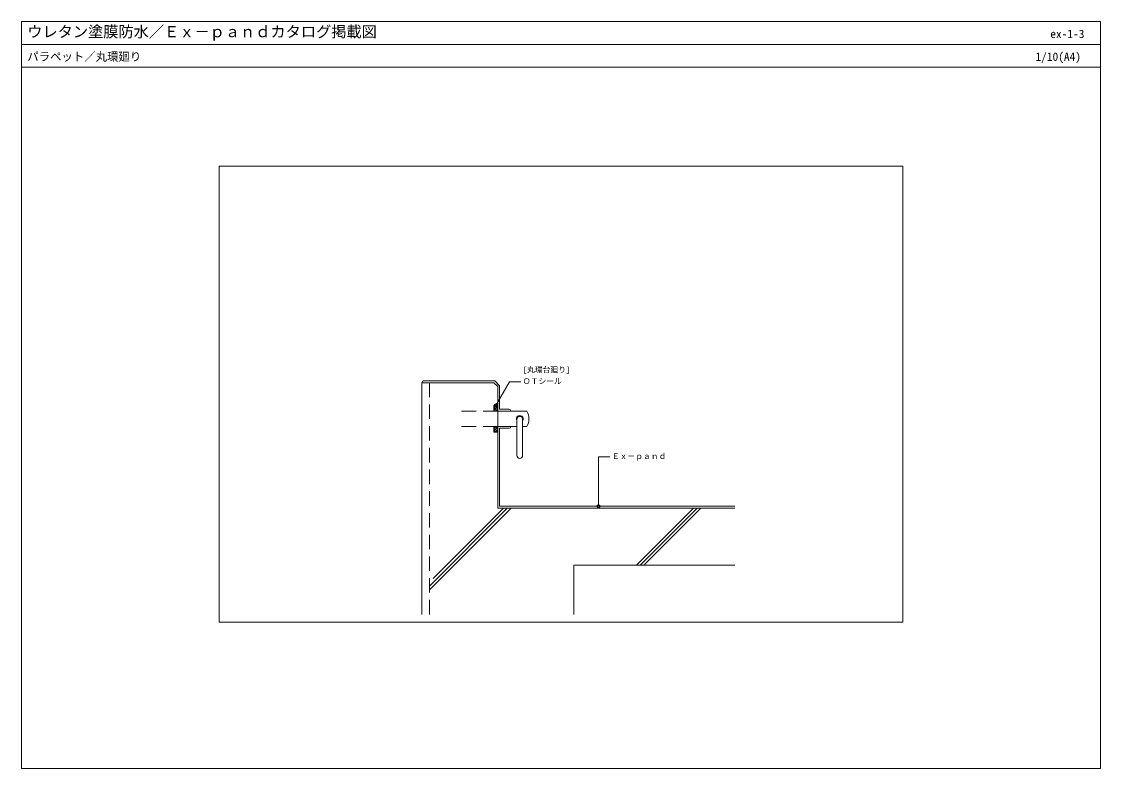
# Model space of a CAD drawing. Units: millimetres, scale not verified. Extents: x -1420 to 1420, y -983 to 983.
import ezdxf
from ezdxf.enums import TextEntityAlignment as Align

# ---------------------------------------------------------------- set-up
doc = ezdxf.new("R2010")
doc.units = ezdxf.units.MM
doc.header["$LTSCALE"] = 3
doc.linetypes.add('USER1', pattern=[19.05, 12.7, -6.35])
for name, color, linetype, lineweight in [('0-0_0', 7, 'Continuous', 18), ('0-1_WAKU', 7, 'Continuous', 18), ('0-3_KANAMONO', 4, 'Continuous', 18), ('0-4_KUTAI', 3, 'Continuous', 18), ('0-5_BOUSUI', 1, 'Continuous', 18), ('0-6_HATCH', 9, 'Continuous', 18), ('0-7_MOJI', 7, 'Continuous', 18)]:
    doc.layers.add(name, color=color, linetype=linetype, lineweight=lineweight)
doc.styles.add('ＭＳ ゴシック', font='')
doc.styles.get('ＭＳ ゴシック').set_extended_font_data('MS Gothic')

msp = doc.modelspace()

# ---------------------------------------------------------------- linework, layer by layer
at = {"layer": '0-0_0'}
msp.add_line((-1420.02, 922.65), (1419.98, 922.65), dxfattribs=at)
msp.add_lwpolyline([(-900.02, -597.712), (899.98, -597.712), (899.98, 602.288), (-900.02, 602.288)], close=True, dxfattribs=at)
at = {"layer": '0-1_WAKU'}
for points in [[(-1420.02, -982.712), (1419.98, -982.712), (1419.98, 982.65), (-1420.02, 982.65)], [(1419.98, 862.65), (-1420.02, 862.65), (-1420.02, 982.65), (1419.98, 982.65)]]:
    msp.add_lwpolyline(points, close=True, dxfattribs=at)
at = {"layer": '0-3_KANAMONO', "linetype": 'USER1'}
for p, q in [((-166.555, -42.712), (-264.394, -42.712)), ((-166.555, -82.712), (-264.394, -82.712))]:
    msp.add_line(p, q, dxfattribs=at)
at = {"layer": '0-3_KANAMONO'}
for p, q in [((-166.555, -42.712), (-89.914, -42.712)), ((-166.555, -82.712), (-116.155, -82.712)), ((-116.155, -63.912), (-116.155, -159.112)), ((-100.955, -159.112), (-100.955, -63.912)), ((-100.955, -82.712), (-89.914, -82.712))]:
    msp.add_line(p, q, dxfattribs=at)
for centre, radius, start, end in [((-108.555, -62.712), 8.8, 329.72736, 210.27264), ((-108.555, -63.912), 7.6, 0, 180), ((-124.555, -62.712), 40, 330, 30), ((-108.555, -159.112), 7.6, 180, 0)]:
    msp.add_arc(centre, radius, start, end, dxfattribs=at)
at = {"layer": '0-4_KUTAI', "linetype": 'USER1'}
msp.add_line((-346.555, 32.288), (-346.555, -577.712), dxfattribs=at)
at = {"layer": '0-4_KUTAI'}
for points in [[(457.48, -297.712), (-166.555, -297.712), (-166.555, -97.712), (-176.555, -97.712), (-176.555, -82.712), (-166.555, -82.712), (-166.555, -42.712), (-176.555, -42.712), (-176.555, -27.712), (-166.555, -27.712), (-166.555, 22.288), (-176.555, 32.288), (-366.555, 32.288), (-366.555, -577.712)], [(33.445, -577.712), (33.445, -447.712), (457.48, -447.712)]]:
    msp.add_lwpolyline(points, dxfattribs=at)
at = {"layer": '0-5_BOUSUI'}
for p, q in [((-166.555, -27.712), (-166.555, -42.712)), ((-166.555, -42.712), (-131.974, -42.712)), ((-166.555, -82.712), (-166.555, -97.712)), ((-166.555, -82.712), (-131.974, -82.712))]:
    msp.add_line(p, q, dxfattribs=at)
for points in [[(-366.555, 32.288), (-176.555, 32.288), (-166.555, 22.288), (-166.555, -42.712)], [(-361.672, 37.055), (-174.484, 37.288), (-161.555, 24.359), (-161.555, -37.712), (-136.555, -37.712)], [(-166.555, -82.712), (-166.555, -297.712), (457.48, -297.712)], [(-136.555, -87.712), (-161.555, -87.712), (-161.555, -292.712), (457.48, -292.712)]]:
    msp.add_lwpolyline(points, dxfattribs=at)
for centre, radius, start, end in [((-361.172, 31.658), 5.42, 95.29334, 173.33492), ((-137.112, -42.821), 5.139, 1.21426, 83.77746), ((-137.112, -82.604), 5.139, 276.22254, 358.78574)]:
    msp.add_arc(centre, radius, start, end, dxfattribs=at)
at = {"layer": '0-6_HATCH'}
for p, q in [((-176.555, -33.433), (-170.834, -27.712)), ((-166.555, -36.402), (-175.245, -27.712)), ((-166.555, -29.667), (-168.51, -27.712)), ((-176.555, -40.169), (-166.555, -30.169)), ((-166.98, -42.712), (-176.555, -33.138)), ((-173.715, -42.712), (-176.555, -39.873)), ((-172.364, -42.712), (-166.555, -36.904)), ((-176.555, -87.315), (-171.953, -82.712)), ((-176.555, -94.05), (-166.555, -84.05)), ((-166.555, -90.284), (-174.127, -82.712)), ((-166.555, -83.549), (-167.391, -82.712)), ((-166.555, -97.019), (-176.555, -87.019)), ((-172.597, -97.712), (-176.555, -93.754)), ((-173.482, -97.712), (-166.555, -90.785)), ((-166.747, -97.712), (-166.555, -97.521)), ((-346.555, -502.712), (-141.555, -297.712)), ((-346.555, -512.712), (-131.555, -297.712)), ((-336.555, -482.712), (-151.555, -297.712)), ((198.445, -447.712), (348.445, -297.712)), ((208.445, -447.712), (358.445, -297.712)), ((218.445, -447.712), (368.445, -297.712))]:
    msp.add_line(p, q, dxfattribs=at)
at = {"layer": '0-7_MOJI'}
for p, q in [((-171.555, -27.712), (-135.535, 34.676)), ((-105.535, 34.676), (-135.535, 34.676)), ((128.743, -162.809), (98.743, -162.809)), ((98.743, -292.712), (98.743, -162.809))]:
    msp.add_line(p, q, dxfattribs=at)
for centre in [(-171.555, -27.712), (98.743, -292.712)]:
    msp.add_circle(centre, 4, dxfattribs=at)

# ---------------------------------------------------------------- texts
at = {"layer": '0-1_WAKU', "style": 'ＭＳ ゴシック'}
for s, height, p in [('ウレタン塗膜防水／Ｅｘ－ｐａｎｄカタログ掲載図', 29.33, (-1405.02, 932.65)), ('ex-1-3', 21.99, (1288.025, 932.65)), ('パラペット／丸環廻り', 21.99, (-1405.02, 872.65)), ('1/10(A4)', 21.99, (1249.04, 872.65))]:
    msp.add_text(s, height=height, dxfattribs=at).set_placement(p, align=Align.BOTTOM_LEFT)
at = {"layer": '0-7_MOJI', "style": 'ＭＳ ゴシック'}
for s, p in [('[丸環台廻り]', (-100.535, 54.676)), ('ＯＴシール', (-100.535, 24.676)), ('Ｅｘ－ｐａｎｄ', (133.743, -172.809))]:
    msp.add_text(s, height=14.66, dxfattribs=at).set_placement(p, align=Align.BOTTOM_LEFT)

doc.saveas('drawing.dxf')
